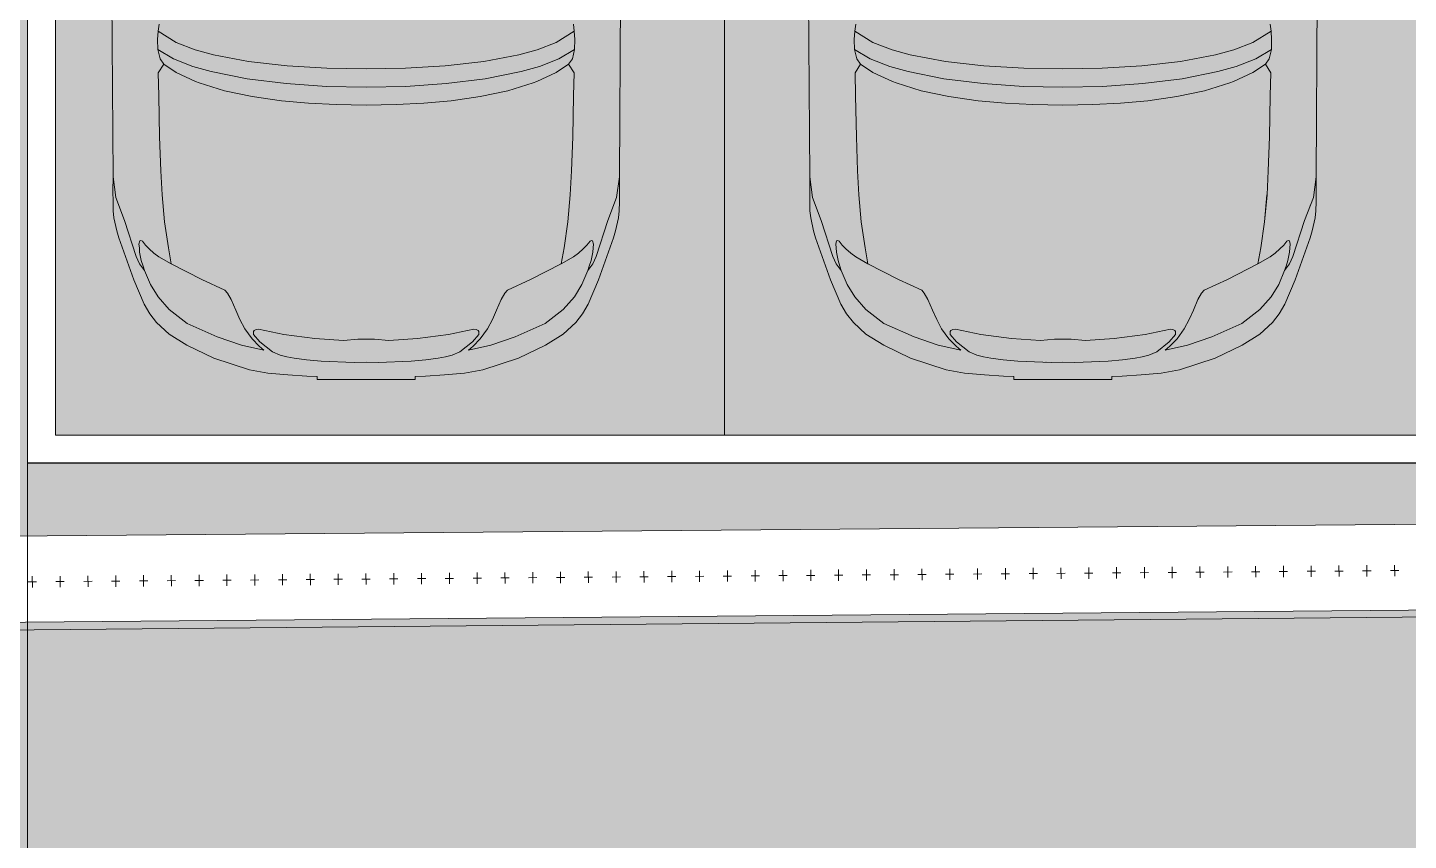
# Model space of a CAD drawing. Header units: millimetres. Extents: x 141848 to 1648660, y -465012 to -151356.
# Drawn here: x 439237 to 444191, y -272141 to -269226 of the extents above; entities that cross this region are included whole.
import ezdxf

# ---------------------------------------------------------------- set-up
doc = ezdxf.new("R2010")
doc.units = ezdxf.units.MM
doc.header["$MEASUREMENT"] = 0
doc.linetypes.add('Wipeout_Contour', pattern=[1000, 0, -1000])
for name, color, linetype in [('Divers - Dessin général', 7, 'Continuous'), ('Extérieur - Environnement', 7, 'Continuous'), ('Sols_ Dalles', 7, 'Continuous'), ('Structure - Murs extérieurs', 7, 'Continuous'), ('TopoAlt', 7, 'Continuous')]:
    doc.layers.add(name, color=color, linetype=linetype)

# ---------------------------------------------------------------- blocks, each defined once
blk = doc.blocks.new('Garde-corps_3_1')
at = {"color": 7, "linetype": 'Continuous', "lineweight": 5}
for p, q in [((439253.9, -271193.4), (439254.2, -271233.4)), ((439353.7, -271192.6), (439354, -271232.6)), ((439453.4, -271191.8), (439453.8, -271231.8)), ((439553.2, -271190.9), (439553.5, -271230.9)), ((439652.9, -271190.1), (439653.3, -271230.1)), ((439752.7, -271189.3), (439753, -271229.3)), ((439852.4, -271188.5), (439852.8, -271228.5)), ((439952.2, -271187.7), (439952.5, -271227.7)), ((440052, -271186.9), (440052.3, -271226.8)), ((440151.7, -271186), (440152, -271226)), ((440251.5, -271185.2), (440251.8, -271225.2)), ((440351.2, -271184.4), (440351.6, -271224.4)), ((440451, -271183.6), (440451.3, -271223.6)), ((440550.7, -271182.8), (440551.1, -271222.8)), ((440665.7, -271201.8), (440635.7, -271202.1)), ((440650.5, -271181.9), (440650.8, -271221.9)), ((440765.4, -271201), (440735.4, -271201.2)), ((440750.3, -271181.1), (440750.6, -271221.1)), ((440865.2, -271200.2), (440835.2, -271200.4)), ((440850, -271180.3), (440850.3, -271220.3)), ((440964.9, -271199.4), (440934.9, -271199.6)), ((440949.8, -271179.5), (440950.1, -271219.5)), ((441064.7, -271198.5), (441034.7, -271198.8)), ((441049.5, -271178.7), (441049.8, -271218.7)), ((441164.4, -271197.7), (441134.4, -271198)), ((441149.3, -271177.8), (441149.6, -271217.8)), ((441264.2, -271196.9), (441234.2, -271197.1)), ((441249, -271177), (441249.4, -271217)), ((441364, -271196.1), (441334, -271196.3)), ((441348.8, -271176.2), (441349.1, -271216.2)), ((441463.7, -271195.3), (441433.7, -271195.5)), ((441448.5, -271175.4), (441448.9, -271215.4)), ((441563.5, -271194.4), (441533.5, -271194.7)), ((441548.3, -271174.6), (441548.6, -271214.6)), ((441663.2, -271193.6), (441633.2, -271193.9)), ((441648.1, -271173.7), (441648.4, -271213.7)), ((441763, -271192.8), (441733, -271193)), ((441747.8, -271172.9), (441748.1, -271212.9)), ((441862.7, -271192), (441832.7, -271192.2)), ((441847.6, -271172.1), (441847.9, -271212.1)), ((441962.5, -271191.2), (441932.5, -271191.4)), ((441947.3, -271171.3), (441947.7, -271211.3)), ((442062.2, -271190.3), (442032.2, -271190.6)), ((442047.1, -271170.5), (442047.4, -271210.5)), ((442162, -271189.5), (442132, -271189.8)), ((442146.8, -271169.6), (442147.2, -271209.6)), ((442261.8, -271188.7), (442231.8, -271188.9)), ((442246.6, -271168.8), (442246.9, -271208.8)), ((442361.5, -271187.9), (442331.5, -271188.1)), ((442346.3, -271168), (442346.7, -271208)), ((442461.3, -271187.1), (442431.3, -271187.3)), ((442446.1, -271167.2), (442446.4, -271207.2)), ((442561, -271186.2), (442531, -271186.5)), ((442545.9, -271166.4), (442546.2, -271206.4)), ((442660.8, -271185.4), (442630.8, -271185.7)), ((442645.6, -271165.5), (442645.9, -271205.5)), ((442760.5, -271184.6), (442730.5, -271184.8)), ((442745.4, -271164.7), (442745.7, -271204.7)), ((442860.3, -271183.8), (442830.3, -271184)), ((442845.1, -271163.9), (442845.5, -271203.9)), ((442960, -271183), (442930, -271183.2)), ((442944.9, -271163.1), (442945.2, -271203.1)), ((443059.8, -271182.1), (443029.8, -271182.4)), ((443044.6, -271162.3), (443045, -271202.3)), ((443159.6, -271181.3), (443129.6, -271181.6)), ((443144.4, -271161.4), (443144.7, -271201.4)), ((443259.3, -271180.5), (443229.3, -271180.7)), ((443244.2, -271160.6), (443244.5, -271200.6)), ((443359.1, -271179.7), (443329.1, -271179.9)), ((443343.9, -271159.8), (443344.2, -271199.8)), ((443458.8, -271178.9), (443428.8, -271179.1)), ((443443.7, -271159), (443444, -271199)), ((443558.6, -271178), (443528.6, -271178.3)), ((443543.4, -271158.2), (443543.7, -271198.2)), ((443658.3, -271177.2), (443628.3, -271177.5)), ((443643.2, -271157.3), (443643.5, -271197.3)), ((443758.1, -271176.4), (443728.1, -271176.7)), ((443742.9, -271156.5), (443743.3, -271196.5)), ((443857.9, -271175.6), (443827.9, -271175.8)), ((443842.7, -271155.7), (443843, -271195.7)), ((443957.6, -271174.8), (443927.6, -271175)), ((443942.4, -271154.9), (443942.8, -271194.9)), ((444057.4, -271173.9), (444027.4, -271174.2)), ((444042.2, -271154.1), (444042.5, -271194.1)), ((444157.1, -271173.1), (444127.1, -271173.4)), ((444142, -271153.3), (444142.3, -271193.2)), ((439269.1, -271213.3), (439239.1, -271213.5)), ((439368.8, -271212.5), (439338.8, -271212.7)), ((439468.6, -271211.6), (439438.6, -271211.9)), ((439568.3, -271210.8), (439538.3, -271211.1)), ((439668.1, -271210), (439638.1, -271210.3)), ((439767.9, -271209.2), (439737.9, -271209.4)), ((439867.6, -271208.4), (439837.6, -271208.6)), ((439967.4, -271207.5), (439937.4, -271207.8)), ((440067.1, -271206.7), (440037.1, -271207)), ((440166.9, -271205.9), (440136.9, -271206.2)), ((440266.6, -271205.1), (440236.6, -271205.3)), ((440366.4, -271204.3), (440336.4, -271204.5)), ((440466.1, -271203.4), (440436.1, -271203.7)), ((440565.9, -271202.6), (440535.9, -271202.9))]:
    blk.add_line(p, q, dxfattribs=at)

msp = doc.modelspace()

# ---------------------------------------------------------------- hatches: boundary and pattern name
at = {"linetype": 'Continuous', "lineweight": 0, "true_color": 0x6f6f6f}
h = msp.add_hatch(color=8, dxfattribs=at)
h.paths.add_polyline_path([(360547.961, -275935.042), (360547.961, -295062.571), (487920.34, -293826.868), (487920.34, -270902.734), (487462.568, -270902.734), (472913.119, -271040.575), (472913.119, -163437.635), (371855.719, -163437.635), (371855.719, -271040.575), (371882.482, -271040.57), (371882.665, -272000.514, -0.40942736), (367883.201, -275935.042)])
h.paths.add_polyline_path([(377135.103, -260639.953), (373845.103, -260639.953), (373845.103, -248364.953), (373845.103, -243089.974), (373845.103, -242189.974), (377135.103, -242189.974)], flags=0)
h.paths.add_polyline_path([(415474.561, -260810.571), (380202.952, -260810.571), (380202.952, -230015.57), (380202.952, -193810.571), (380202.952, -171995.57), (431505.799, -171995.57), (464309.564, -171995.57), (464309.564, -262266.885), (436549.587, -262266.885), (436549.587, -189810.571), (412055.061, -189810.571), (412055.061, -201780.57), (412055.061, -204495.57), (415454.069, -204495.57), (415454.069, -208495.57), (415454.069, -218295.57), (405655.061, -218295.57), (405655.061, -222495.57), (415474.561, -222495.57)], flags=0)
h.paths.add_polyline_path([(381436.562, -269433.913, -0.09031866), (381558.292, -268727.623, -0.20144873), (382612.158, -267592.74, -0.10421145), (383417.525, -267415.055), (384017.498, -267409.371, -0.10404461), (384824.873, -267571.244, -0.23825546), (385983.776, -268953.318, -0.05518862), (386036.355, -269390.334), (386038.45, -269611.438), (386050.565, -270890.267), (385792.102, -271892.761, -0.26794919), (384069.602, -272909.124), (383469.629, -272914.808, -0.19371746), (382078.771, -272370.185, -0.07056876), (381728.183, -271931.262, -0.1316525), (381450.772, -270933.845)], flags=0)
h.paths.add_polyline_path([(392016.505, -273452.052), (392030.007, -267377.824, -0.3805567), (394016.505, -265609.826), (394094.233, -265609.826), (394094.233, -270609.826), (409094.233, -270609.826), (409094.233, -265609.826), (414055.71, -265609.826, -0.41421356), (415555.71, -267109.826), (415555.71, -273660.699, -0.34550161), (413836.804, -275433.432), (394027.271, -275599.002, -0.4157911), (392016.505, -273599.031)], flags=0)
h.paths.add_polyline_path([(424209.612, -271504.083, -0.13447393), (423930.467, -270484.937), (423930.467, -268984.937, -0.41421356), (425930.467, -266984.937), (426530.467, -266984.937, -0.41421356), (428530.467, -268984.937), (428530.467, -270484.937, -0.12882035), (428273.55, -271465.581, -0.27093629), (426530.467, -272484.937), (425930.467, -272484.937, -0.26498)], flags=0)
h.paths.add_polyline_path([(436562.206, -273329.325), (436569.468, -267730.336, -0.09856151), (436800.237, -266943.721), (436817.2, -266951.545, -0.258849), (438654.998, -265605.827), (438652.661, -265587.294), (439337.088, -265587.294), (439337.088, -265687.294), (439337.088, -270687.294), (469237.088, -270687.294), (469237.088, -265687.294), (470907.523, -265687.294), (472885.813, -265687.294), (472885.813, -267687.294), (472885.813, -271062.255, 0.00134576), (472885.842, -271073.021), (472896.728, -273095.233, -0.41421356), (470907.523, -275105.97), (462184.053, -275105.97, -0.00518896), (462130.957, -275116.103), (454147.511, -275196.191), (438770.531, -275253.24, -0.38655333), (436572.608, -273475.385, -0.02518922)], flags=0)
at = {"linetype": 'Continuous', "lineweight": 0, "true_color": 0x90b349}
msp.add_hatch(color=55, dxfattribs=at).paths.add_polyline_path([(469237.088, -270787.354), (439237.088, -270787.354), (439237.088, -273253.269), (469248.134, -273114.341), (469237.248, -271092.129), (469237.183, -271092.129, -0.00134576), (469237.103, -271062.255), (469237.088, -271062.255)])
at = {"layer": 'Sols_ Dalles', "linetype": 'Continuous', "lineweight": 0, "true_color": 0x2e271c}
msp.add_hatch(color=250, dxfattribs=at).paths.add_polyline_path([(436660.829, -273253.269, 0.4157911), (438671.595, -275253.24), (470808.586, -275105.97, 0.41421356), (472797.791, -273095.233), (472786.905, -271073.021, -0.00134576), (472786.876, -271062.255), (472786.876, -267687.294), (472786.876, -265687.294), (469237.088, -265687.294), (469237.088, -270787.292), (469237.248, -271092.129), (469248.134, -273114.341), (439237.088, -273253.269), (439237.088, -270687.294), (439237.088, -265687.294), (438660.829, -265687.294, 0.25884891), (436813.282, -267154.752, 0.09856162), (436660.829, -267920.633)])

# ---------------------------------------------------------------- linework, layer by layer
at = {"color": 9, "linetype": 'Continuous', "lineweight": 5}
msp.add_lwpolyline([(436572.608, -273475.385, 0.38655333), (438770.531, -275253.24), (454147.511, -275196.191), (462130.957, -275116.103, 0.00518896), (462184.053, -275105.97), (470907.523, -275105.97, 0.41421356), (472896.728, -273095.233), (472885.842, -271073.021, -0.00134576), (472885.813, -271062.255), (472885.813, -267687.294), (472885.813, -265687.294), (470907.523, -265687.294), (469237.088, -265687.294), (469237.088, -270687.294), (439337.088, -270687.294), (439337.088, -265687.294), (439337.088, -265587.294), (438652.661, -265587.294), (438654.998, -265605.827, 0.258849), (436817.2, -266951.545), (436800.237, -266943.721, 0.09856151), (436569.468, -267730.336), (436562.206, -273329.325, 0.02518922)], format="xyb", close=True, dxfattribs=at)
at = {"color": 255, "linetype": 'Continuous', "lineweight": 5, "flags": 128}
for points in [[(439237.088, -265687.294), (439237.088, -270687.294)], [(441737.088, -265687.294), (441737.088, -270687.294)]]:
    msp.add_lwpolyline(points, dxfattribs=at)
at = {"color": 7, "linetype": 'Continuous', "lineweight": 5}
msp.add_lwpolyline([(469237.088, -270787.354), (439237.088, -270787.354), (439237.088, -273253.269), (469248.134, -273114.341), (469237.248, -271092.129), (469237.183, -271092.129, -0.00134576), (469237.103, -271062.255), (469237.088, -271062.255)], format="xyb", close=True, dxfattribs=at)
at = {"layer": 'Extérieur - Environnement', "color": 7, "linetype": 'Continuous', "lineweight": 13}
for p, q in [((439539.312, -269106.124), (439543.463, -269761.281)), ((439539.312, -269106.124), (439543.463, -269761.281)), ((441360.353, -269761.281), (441364.504, -269106.124)), ((441364.504, -269106.124), (441360.353, -269761.281)), ((442039.312, -269106.124), (442043.463, -269761.281)), ((442039.312, -269106.124), (442043.463, -269761.281)), ((443860.353, -269761.281), (443864.504, -269106.124)), ((443864.504, -269106.124), (443860.353, -269761.281)), ((439708.521, -269213.352), (439705.231, -269238.276)), ((441195.295, -269213.352), (441198.585, -269238.276)), ((442208.521, -269213.352), (442205.231, -269238.276)), ((443695.295, -269213.352), (443698.585, -269238.276)), ((439705.231, -269238.276), (439703.088, -269268.704)), ((439703.088, -269268.704), (439703.868, -269304.066)), ((439770.045, -269278.711), (439705.231, -269238.276)), ((441133.771, -269278.711), (441198.585, -269238.276)), ((441198.585, -269238.276), (441200.728, -269268.704)), ((441200.728, -269268.704), (441199.948, -269304.066)), ((442205.231, -269238.276), (442203.088, -269268.704)), ((442203.088, -269268.704), (442203.868, -269304.066)), ((442270.045, -269278.711), (442205.231, -269238.276)), ((443633.771, -269278.711), (443698.585, -269238.276)), ((443698.585, -269238.276), (443700.728, -269268.704)), ((443700.728, -269268.704), (443699.948, -269304.066)), ((439760.246, -269337.286), (439703.868, -269304.066)), ((439703.868, -269304.066), (439712.196, -269337.784)), ((439838.801, -269304.966), (439770.041, -269278.71)), ((439903.937, -269323.678), (439838.794, -269304.965)), ((440999.88, -269323.678), (441065.022, -269304.965)), ((441065.016, -269304.966), (441133.775, -269278.71)), ((441143.57, -269337.286), (441199.948, -269304.066)), ((441199.948, -269304.066), (441191.62, -269337.784)), ((442260.246, -269337.286), (442203.868, -269304.066)), ((442203.868, -269304.066), (442212.196, -269337.784)), ((442338.801, -269304.966), (442270.041, -269278.71)), ((442403.937, -269323.678), (442338.794, -269304.965)), ((443499.88, -269323.678), (443565.022, -269304.965)), ((443565.016, -269304.966), (443633.775, -269278.71)), ((443643.57, -269337.286), (443699.948, -269304.066)), ((443699.948, -269304.066), (443691.62, -269337.784)), ((439725.512, -269357.141), (439705.981, -269387.53)), ((439712.196, -269337.784), (439712.222, -269337.799)), ((439725.512, -269357.141), (439712.196, -269337.784)), ((439725.517, -269357.181), (439725.512, -269357.141)), ((439725.517, -269357.181), (439770.12, -269386.898)), ((439830.449, -269364.909), (439760.246, -269337.286)), ((439896.096, -269383.674), (439830.449, -269364.909)), ((440030.229, -269347.1), (439903.931, -269323.677)), ((440168.372, -269362.462), (440030.229, -269347.1)), ((440311.302, -269370.864), (440168.37, -269362.461)), ((440592.514, -269370.864), (440735.446, -269362.461)), ((440735.444, -269362.462), (440873.587, -269347.1)), ((440873.587, -269347.1), (440999.885, -269323.677)), ((441007.72, -269383.674), (441073.367, -269364.909)), ((441073.367, -269364.909), (441143.57, -269337.286)), ((441178.299, -269357.181), (441133.696, -269386.898)), ((441178.299, -269357.181), (441178.305, -269357.141)), ((441178.305, -269357.141), (441191.62, -269337.784)), ((441178.305, -269357.141), (441197.835, -269387.53)), ((441191.62, -269337.784), (441191.594, -269337.799)), ((442225.512, -269357.141), (442205.981, -269387.53)), ((442212.196, -269337.784), (442212.222, -269337.799)), ((442225.512, -269357.141), (442212.196, -269337.784)), ((442225.517, -269357.181), (442225.512, -269357.141)), ((442225.517, -269357.181), (442270.12, -269386.898)), ((442330.449, -269364.909), (442260.246, -269337.286)), ((442396.096, -269383.674), (442330.449, -269364.909)), ((442530.229, -269347.1), (442403.931, -269323.677)), ((442668.372, -269362.462), (442530.229, -269347.1)), ((442811.302, -269370.864), (442668.37, -269362.461)), ((443092.514, -269370.864), (443235.446, -269362.461)), ((443235.444, -269362.462), (443373.587, -269347.1)), ((443373.587, -269347.1), (443499.885, -269323.677)), ((443507.72, -269383.674), (443573.367, -269364.909)), ((443573.367, -269364.909), (443643.57, -269337.286)), ((443678.299, -269357.181), (443633.696, -269386.898)), ((443678.299, -269357.181), (443678.305, -269357.141)), ((443678.305, -269357.141), (443691.62, -269337.784)), ((443678.305, -269357.141), (443697.835, -269387.53)), ((443691.62, -269337.784), (443691.594, -269337.799)), ((439705.981, -269387.53), (439708.16, -269470.882)), ((439770.12, -269386.898), (439839.999, -269419.474)), ((440024.538, -269409.223), (439896.096, -269383.674)), ((440165.22, -269426.562), (440024.538, -269409.223)), ((440451.937, -269373.424), (440311.3, -269370.863)), ((440451.879, -269373.424), (440592.516, -269370.863)), ((440738.596, -269426.562), (440879.278, -269409.223)), ((440879.278, -269409.223), (441007.72, -269383.674)), ((441133.696, -269386.898), (441063.817, -269419.474)), ((441197.835, -269387.53), (441195.656, -269470.882)), ((442205.981, -269387.53), (442208.16, -269470.882)), ((442270.12, -269386.898), (442339.999, -269419.474)), ((442524.538, -269409.223), (442396.096, -269383.674)), ((442665.22, -269426.562), (442524.538, -269409.223)), ((442951.937, -269373.424), (442811.3, -269370.863)), ((442951.879, -269373.424), (443092.516, -269370.863)), ((443238.596, -269426.562), (443379.278, -269409.223)), ((443379.278, -269409.223), (443507.72, -269383.674)), ((443633.696, -269386.898), (443563.817, -269419.474)), ((443697.835, -269387.53), (443695.656, -269470.882)), ((439839.999, -269419.474), (439853.06, -269424.336)), ((439853.06, -269424.336), (439943.601, -269452.15)), ((439943.601, -269452.15), (440042.648, -269473.079)), ((440310.004, -269436.38), (440165.22, -269426.562)), ((440451.908, -269439.488), (440310.004, -269436.38)), ((440451.908, -269439.488), (440593.812, -269436.38)), ((440593.812, -269436.38), (440738.596, -269426.562)), ((440960.216, -269452.15), (440861.168, -269473.079)), ((441050.756, -269424.336), (440960.216, -269452.15)), ((441063.817, -269419.474), (441050.756, -269424.336)), ((442339.999, -269419.474), (442353.06, -269424.336)), ((442353.06, -269424.336), (442443.601, -269452.15)), ((442443.601, -269452.15), (442542.648, -269473.079)), ((442810.004, -269436.38), (442665.22, -269426.562)), ((442951.908, -269439.488), (442810.004, -269436.38)), ((442951.908, -269439.488), (443093.812, -269436.38)), ((443093.812, -269436.38), (443238.596, -269426.562)), ((443460.216, -269452.15), (443361.168, -269473.079)), ((443550.756, -269424.336), (443460.216, -269452.15)), ((443563.817, -269419.474), (443550.756, -269424.336)), ((439708.158, -269470.819), (439710.804, -269617.644)), ((439708.161, -269470.865), (439708.161, -269470.882)), ((440042.648, -269473.079), (440147.555, -269487.903)), ((440147.555, -269487.903), (440245.517, -269496.699)), ((440245.517, -269496.699), (440344.089, -269501.675)), ((440344.089, -269501.675), (440451.915, -269503.419)), ((440559.727, -269501.675), (440451.902, -269503.419)), ((440658.299, -269496.699), (440559.727, -269501.675)), ((440756.261, -269487.903), (440658.299, -269496.699)), ((440861.168, -269473.079), (440756.261, -269487.903)), ((441195.658, -269470.819), (441193.012, -269617.644)), ((441195.655, -269470.865), (441195.655, -269470.882)), ((442208.158, -269470.819), (442210.804, -269617.644)), ((442208.161, -269470.865), (442208.161, -269470.882)), ((442542.648, -269473.079), (442647.555, -269487.903)), ((442647.555, -269487.903), (442745.517, -269496.699)), ((442745.517, -269496.699), (442844.089, -269501.675)), ((442844.089, -269501.675), (442951.915, -269503.419)), ((443059.727, -269501.675), (442951.902, -269503.419)), ((443158.299, -269496.699), (443059.727, -269501.675)), ((443256.261, -269487.903), (443158.299, -269496.699)), ((443361.168, -269473.079), (443256.261, -269487.903)), ((443695.658, -269470.819), (443693.012, -269617.644)), ((443695.655, -269470.865), (443695.655, -269470.882)), ((439710.804, -269617.644), (439715.096, -269739.103)), ((441193.012, -269617.644), (441188.72, -269739.103)), ((442210.804, -269617.644), (442215.096, -269739.103)), ((443693.012, -269617.644), (443688.72, -269739.103)), ((439543.463, -269761.281), (439543.38, -269812.104)), ((439543.463, -269761.281), (439543.38, -269812.104)), ((439543.463, -269761.281), (439553.306, -269834.646)), ((439715.096, -269739.103), (439719.633, -269825.642)), ((441188.72, -269739.103), (441184.183, -269825.642)), ((441360.353, -269761.281), (441350.51, -269834.646)), ((441360.436, -269812.104), (441360.353, -269761.281)), ((441360.353, -269761.281), (441360.436, -269812.104)), ((442043.463, -269761.281), (442043.38, -269812.104)), ((442043.463, -269761.281), (442043.38, -269812.104)), ((442043.463, -269761.281), (442053.306, -269834.646)), ((442215.096, -269739.103), (442219.633, -269825.642)), ((443688.72, -269739.103), (443684.183, -269825.642)), ((443860.353, -269761.281), (443850.51, -269834.646)), ((443860.436, -269812.104), (443860.353, -269761.281)), ((443860.353, -269761.281), (443860.436, -269812.104)), ((439543.38, -269812.104), (439543.49, -269850.175)), ((439543.38, -269812.104), (439543.49, -269850.175)), ((441360.326, -269850.175), (441360.436, -269812.104)), ((441360.436, -269812.104), (441360.326, -269850.175)), ((442043.38, -269812.104), (442043.49, -269850.175)), ((442043.38, -269812.104), (442043.49, -269850.175)), ((443860.326, -269850.175), (443860.436, -269812.104)), ((443860.436, -269812.104), (443860.326, -269850.175)), ((439543.49, -269850.175), (439544.017, -269883.286)), ((439543.49, -269850.175), (439544.017, -269883.286)), ((439553.306, -269834.646), (439584.831, -269917.011)), ((439564.421, -269863.685), (439564.472, -269864.697)), ((439719.631, -269825.621), (439728.412, -269922.935)), ((439728.412, -269922.935), (439719.661, -269825.642)), ((441184.185, -269825.621), (441175.404, -269922.935)), ((441175.404, -269922.935), (441184.155, -269825.642)), ((441350.51, -269834.646), (441318.985, -269917.011)), ((441339.396, -269863.685), (441339.344, -269864.697)), ((441359.799, -269883.286), (441360.326, -269850.175)), ((441360.326, -269850.175), (441359.799, -269883.286)), ((442043.49, -269850.175), (442044.017, -269883.286)), ((442043.49, -269850.175), (442044.017, -269883.286)), ((442053.306, -269834.646), (442084.831, -269917.011)), ((442064.421, -269863.685), (442064.472, -269864.697)), ((442219.631, -269825.621), (442228.412, -269922.935)), ((442228.412, -269922.935), (442219.661, -269825.642)), ((443684.185, -269825.621), (443675.404, -269922.935)), ((443675.404, -269922.935), (443684.155, -269825.642)), ((443850.51, -269834.646), (443818.985, -269917.011)), ((443839.396, -269863.685), (443839.344, -269864.697)), ((443859.799, -269883.286), (443860.326, -269850.175)), ((443860.326, -269850.175), (443859.799, -269883.286)), ((439544.017, -269883.286), (439546.818, -269907.43)), ((439544.017, -269883.286), (439546.818, -269907.43)), ((439546.818, -269907.43), (439557.215, -269954.786)), ((439557.215, -269954.786), (439546.818, -269907.43)), ((441346.601, -269954.786), (441356.998, -269907.43)), ((441346.601, -269954.786), (441356.998, -269907.43)), ((441356.998, -269907.43), (441359.799, -269883.286)), ((441359.799, -269883.286), (441356.998, -269907.43)), ((442044.017, -269883.286), (442046.818, -269907.43)), ((442044.017, -269883.286), (442046.818, -269907.43)), ((442046.818, -269907.43), (442057.215, -269954.786)), ((442057.215, -269954.786), (442046.818, -269907.43)), ((443846.601, -269954.786), (443856.998, -269907.43)), ((443846.601, -269954.786), (443856.998, -269907.43)), ((443856.998, -269907.43), (443859.799, -269883.286)), ((443859.799, -269883.286), (443856.998, -269907.43)), ((439557.215, -269954.786), (439564.23, -269980.291)), ((439564.23, -269980.291), (439557.215, -269954.786)), ((439584.831, -269917.011), (439626.432, -270046.609)), ((439728.412, -269922.935), (439742.034, -270016.18)), ((441175.404, -269922.935), (441161.782, -270016.18)), ((441318.985, -269917.011), (441277.384, -270046.609)), ((441339.586, -269980.291), (441346.601, -269954.786)), ((441339.586, -269980.291), (441346.601, -269954.786)), ((442057.215, -269954.786), (442064.23, -269980.291)), ((442064.23, -269980.291), (442057.215, -269954.786)), ((442084.831, -269917.011), (442126.432, -270046.609)), ((442228.412, -269922.935), (442242.034, -270016.18)), ((443675.404, -269922.935), (443661.782, -270016.18)), ((443818.985, -269917.011), (443777.384, -270046.609)), ((443839.586, -269980.291), (443846.601, -269954.786)), ((443839.586, -269980.291), (443846.601, -269954.786)), ((439564.23, -269980.291), (439618.048, -270130.226)), ((439618.048, -270130.226), (439564.23, -269980.291)), ((439639.437, -269991.066), (439636.704, -270002.769)), ((439636.704, -270002.769), (439638.017, -270015.863)), ((439643.89, -269989.8), (439639.437, -269991.066)), ((439648.778, -269991.957), (439643.89, -269989.8)), ((439659.717, -270006.248), (439648.778, -269991.957)), ((439673.339, -270019.786), (439659.717, -270006.248)), ((441230.477, -270019.786), (441244.099, -270006.248)), ((441244.099, -270006.248), (441255.038, -269991.957)), ((441255.038, -269991.957), (441259.926, -269989.8)), ((441259.926, -269989.8), (441264.379, -269991.066)), ((441264.379, -269991.066), (441267.112, -270002.769)), ((441267.112, -270002.769), (441265.799, -270015.863)), ((441285.768, -270130.226), (441339.586, -269980.291)), ((441285.768, -270130.226), (441339.586, -269980.291)), ((442064.23, -269980.291), (442118.048, -270130.226)), ((442118.048, -270130.226), (442064.23, -269980.291)), ((442139.437, -269991.066), (442136.704, -270002.769)), ((442136.704, -270002.769), (442138.017, -270015.863)), ((442143.89, -269989.8), (442139.437, -269991.066)), ((442148.778, -269991.957), (442143.89, -269989.8)), ((442159.717, -270006.248), (442148.778, -269991.957)), ((442173.339, -270019.786), (442159.717, -270006.248)), ((443730.477, -270019.786), (443744.099, -270006.248)), ((443744.099, -270006.248), (443755.038, -269991.957)), ((443755.038, -269991.957), (443759.926, -269989.8)), ((443759.926, -269989.8), (443764.379, -269991.066)), ((443764.379, -269991.066), (443767.112, -270002.769)), ((443767.112, -270002.769), (443765.799, -270015.863)), ((443785.768, -270130.226), (443839.586, -269980.291)), ((443785.768, -270130.226), (443839.586, -269980.291)), ((439638.769, -270072.924), (439626.432, -270046.609)), ((439638.017, -270015.863), (439638.964, -270030.793)), ((439638.964, -270030.793), (439644.87, -270061.6)), ((439644.87, -270061.6), (439651.216, -270081.4)), ((439690.413, -270034.588), (439673.339, -270019.786)), ((439708.354, -270047.873), (439690.413, -270034.588)), ((439752.31, -270072.418), (439708.354, -270047.873)), ((439742.03, -270016.157), (439752.31, -270072.418)), ((441161.786, -270016.157), (441151.506, -270072.418)), ((441151.506, -270072.418), (441195.462, -270047.873)), ((441195.462, -270047.873), (441213.404, -270034.588)), ((441213.404, -270034.588), (441230.477, -270019.786)), ((441258.946, -270061.6), (441252.6, -270081.4)), ((441264.852, -270030.793), (441258.946, -270061.6)), ((441265.799, -270015.863), (441264.852, -270030.793)), ((441265.047, -270072.924), (441277.384, -270046.609)), ((442138.769, -270072.924), (442126.432, -270046.609)), ((442138.017, -270015.863), (442138.964, -270030.793)), ((442138.964, -270030.793), (442144.87, -270061.6)), ((442144.87, -270061.6), (442151.216, -270081.4)), ((442190.413, -270034.588), (442173.339, -270019.786)), ((442208.354, -270047.873), (442190.413, -270034.588)), ((442252.31, -270072.418), (442208.354, -270047.873)), ((442242.03, -270016.157), (442252.31, -270072.418)), ((443661.786, -270016.157), (443651.506, -270072.418)), ((443651.506, -270072.418), (443695.462, -270047.873)), ((443695.462, -270047.873), (443713.404, -270034.588)), ((443713.404, -270034.588), (443730.477, -270019.786)), ((443758.946, -270061.6), (443752.6, -270081.4)), ((443764.852, -270030.793), (443758.946, -270061.6)), ((443765.799, -270015.863), (443764.852, -270030.793)), ((443765.047, -270072.924), (443777.384, -270046.609)), ((439649.212, -270087.473), (439638.769, -270072.924)), ((439656.538, -270096.772), (439649.212, -270087.473)), ((439651.216, -270081.4), (439656.538, -270096.772)), ((439677.722, -270147.072), (439656.538, -270096.772)), ((439861.725, -270128.798), (439752.31, -270072.418)), ((441042.091, -270128.798), (441151.506, -270072.418)), ((441226.094, -270147.072), (441247.278, -270096.772)), ((441252.6, -270081.4), (441247.278, -270096.772)), ((441247.278, -270096.772), (441254.604, -270087.473)), ((441254.604, -270087.473), (441265.047, -270072.924)), ((442149.212, -270087.473), (442138.769, -270072.924)), ((442156.538, -270096.772), (442149.212, -270087.473)), ((442151.216, -270081.4), (442156.538, -270096.772)), ((442177.722, -270147.072), (442156.538, -270096.772)), ((442361.725, -270128.798), (442252.31, -270072.418)), ((443542.091, -270128.798), (443651.506, -270072.418)), ((443726.094, -270147.072), (443747.278, -270096.772)), ((443752.6, -270081.4), (443747.278, -270096.772)), ((443747.278, -270096.772), (443754.604, -270087.473)), ((443754.604, -270087.473), (443765.047, -270072.924)), ((439618.048, -270130.226), (439655.287, -270217.2)), ((439655.287, -270217.2), (439618.048, -270130.226)), ((439704.937, -270191.422), (439677.722, -270147.072)), ((439945.162, -270167.904), (439861.725, -270128.798)), ((440958.655, -270167.904), (441042.091, -270128.798)), ((441198.879, -270191.422), (441226.094, -270147.072)), ((441248.529, -270217.2), (441285.768, -270130.226)), ((441248.529, -270217.2), (441285.768, -270130.226)), ((442118.048, -270130.226), (442155.287, -270217.2)), ((442155.287, -270217.2), (442118.048, -270130.226)), ((442204.937, -270191.422), (442177.722, -270147.072)), ((442445.162, -270167.904), (442361.725, -270128.798)), ((443458.655, -270167.904), (443542.091, -270128.798)), ((443698.879, -270191.422), (443726.094, -270147.072)), ((443748.529, -270217.2), (443785.768, -270130.226)), ((443748.529, -270217.2), (443785.768, -270130.226)), ((439745.255, -270236.78), (439704.937, -270191.422)), ((439954.551, -270178.323), (439945.162, -270167.904)), ((439967.731, -270201.019), (439954.551, -270178.323)), ((439983.871, -270238.748), (439967.718, -270200.996)), ((440919.945, -270238.748), (440936.098, -270200.996)), ((440936.085, -270201.019), (440949.266, -270178.323)), ((440949.266, -270178.323), (440958.655, -270167.904)), ((441158.561, -270236.78), (441198.879, -270191.422)), ((442245.255, -270236.78), (442204.937, -270191.422)), ((442454.551, -270178.323), (442445.162, -270167.904)), ((442467.731, -270201.019), (442454.551, -270178.323)), ((442483.871, -270238.748), (442467.718, -270200.996)), ((443419.945, -270238.748), (443436.098, -270200.996)), ((443436.085, -270201.019), (443449.266, -270178.323)), ((443449.266, -270178.323), (443458.655, -270167.904)), ((443658.561, -270236.78), (443698.879, -270191.422)), ((439655.287, -270217.2), (439675.832, -270252.572)), ((439655.287, -270217.2), (439675.832, -270252.572)), ((439675.832, -270252.572), (439700.01, -270283.992)), ((439675.832, -270252.572), (439700.01, -270283.992)), ((439809.581, -270287.509), (439745.255, -270236.78)), ((439998.939, -270273.148), (439983.871, -270238.748)), ((440904.877, -270273.148), (440919.945, -270238.748)), ((441094.235, -270287.509), (441158.561, -270236.78)), ((441203.806, -270283.992), (441227.984, -270252.572)), ((441227.984, -270252.572), (441203.806, -270283.992)), ((441227.984, -270252.572), (441248.529, -270217.2)), ((441248.529, -270217.2), (441227.984, -270252.572)), ((442155.287, -270217.2), (442175.832, -270252.572)), ((442155.287, -270217.2), (442175.832, -270252.572)), ((442175.832, -270252.572), (442200.01, -270283.992)), ((442175.832, -270252.572), (442200.01, -270283.992)), ((442309.581, -270287.509), (442245.255, -270236.78)), ((442498.939, -270273.148), (442483.871, -270238.748)), ((443404.877, -270273.148), (443419.945, -270238.748)), ((443594.235, -270287.509), (443658.561, -270236.78)), ((443703.806, -270283.992), (443727.984, -270252.572)), ((443727.984, -270252.572), (443703.806, -270283.992)), ((443727.984, -270252.572), (443748.529, -270217.2)), ((443748.529, -270217.2), (443727.984, -270252.572)), ((439700.01, -270283.992), (439745.038, -270325.3)), ((439700.01, -270283.992), (439745.038, -270325.3)), ((439809.581, -270287.509), (439917.615, -270334.551)), ((440016.721, -270306.15), (439998.939, -270273.148)), ((440042.467, -270342.487), (440016.721, -270306.15)), ((440049.876, -270311.79), (440057.122, -270308.145)), ((440057.122, -270308.145), (440066.035, -270307.893)), ((440066.035, -270307.893), (440156.902, -270326.346)), ((440837.781, -270307.893), (440746.914, -270326.346)), ((440846.694, -270308.145), (440837.781, -270307.893)), ((440853.94, -270311.79), (440846.694, -270308.145)), ((440861.35, -270342.487), (440887.095, -270306.15)), ((440887.095, -270306.15), (440904.877, -270273.148)), ((441094.235, -270287.509), (440986.201, -270334.551)), ((441158.778, -270325.3), (441203.806, -270283.992)), ((441203.806, -270283.992), (441158.778, -270325.3)), ((442200.01, -270283.992), (442245.038, -270325.3)), ((442200.01, -270283.992), (442245.038, -270325.3)), ((442309.581, -270287.509), (442417.615, -270334.551)), ((442516.721, -270306.15), (442498.939, -270273.148)), ((442542.467, -270342.487), (442516.721, -270306.15)), ((442549.876, -270311.79), (442557.122, -270308.145)), ((442557.122, -270308.145), (442566.035, -270307.893)), ((442566.035, -270307.893), (442656.902, -270326.346)), ((443337.781, -270307.893), (443246.914, -270326.346)), ((443346.694, -270308.145), (443337.781, -270307.893)), ((443353.94, -270311.79), (443346.694, -270308.145)), ((443361.35, -270342.487), (443387.095, -270306.15)), ((443387.095, -270306.15), (443404.877, -270273.148)), ((443594.235, -270287.509), (443486.201, -270334.551)), ((443658.778, -270325.3), (443703.806, -270283.992)), ((443703.806, -270283.992), (443658.778, -270325.3)), ((439745.038, -270325.3), (439808.755, -270364.897)), ((439745.038, -270325.3), (439808.755, -270364.897)), ((439917.615, -270334.551), (440004.846, -270364.687)), ((440068.336, -270367.761), (440042.467, -270342.487)), ((440047.432, -270315.683), (440049.876, -270311.79)), ((440047.58, -270326.509), (440047.432, -270315.683)), ((440070.639, -270353.332), (440047.58, -270326.509)), ((440115.4, -270388.521), (440070.639, -270353.332)), ((440156.902, -270326.346), (440267.927, -270340.803)), ((440267.927, -270340.803), (440371.064, -270347.688)), ((440422.186, -270343.014), (440371.064, -270347.688)), ((440422.186, -270343.014), (440452.723, -270343.014)), ((440481.63, -270343.014), (440451.093, -270343.014)), ((440481.63, -270343.014), (440532.752, -270347.688)), ((440635.889, -270340.803), (440532.752, -270347.688)), ((440746.914, -270326.346), (440635.889, -270340.803)), ((440788.416, -270388.521), (440833.177, -270353.332)), ((440833.177, -270353.332), (440856.236, -270326.509)), ((440835.48, -270367.761), (440861.35, -270342.487)), ((440856.384, -270315.683), (440853.94, -270311.79)), ((440856.236, -270326.509), (440856.384, -270315.683)), ((440986.201, -270334.551), (440898.97, -270364.687)), ((441095.061, -270364.897), (441158.778, -270325.3)), ((441158.778, -270325.3), (441095.061, -270364.897)), ((442245.038, -270325.3), (442308.755, -270364.897)), ((442245.038, -270325.3), (442308.755, -270364.897)), ((442417.615, -270334.551), (442504.846, -270364.687)), ((442568.336, -270367.761), (442542.467, -270342.487)), ((442547.432, -270315.683), (442549.876, -270311.79)), ((442547.58, -270326.509), (442547.432, -270315.683)), ((442570.639, -270353.332), (442547.58, -270326.509)), ((442615.4, -270388.521), (442570.639, -270353.332)), ((442656.902, -270326.346), (442767.927, -270340.803)), ((442767.927, -270340.803), (442871.064, -270347.688)), ((442922.186, -270343.014), (442871.064, -270347.688)), ((442922.186, -270343.014), (442952.723, -270343.014)), ((442981.63, -270343.014), (442951.093, -270343.014)), ((442981.63, -270343.014), (443032.752, -270347.688)), ((443135.889, -270340.803), (443032.752, -270347.688)), ((443246.914, -270326.346), (443135.889, -270340.803)), ((443288.416, -270388.521), (443333.177, -270353.332)), ((443333.177, -270353.332), (443356.236, -270326.509)), ((443335.48, -270367.761), (443361.35, -270342.487)), ((443356.384, -270315.683), (443353.94, -270311.79)), ((443356.236, -270326.509), (443356.384, -270315.683)), ((443486.201, -270334.551), (443398.97, -270364.687)), ((443595.061, -270364.897), (443658.778, -270325.3)), ((443658.778, -270325.3), (443595.061, -270364.897)), ((439808.755, -270364.897), (439905.55, -270411.682)), ((439808.755, -270364.897), (439905.55, -270411.682)), ((440085.093, -270382.581), (440004.846, -270364.687)), ((440085.093, -270382.581), (440068.336, -270367.761)), ((440143.559, -270400.674), (440115.4, -270388.521)), ((440143.559, -270400.674), (440167.127, -270406.754)), ((440167.123, -270406.753), (440193.12, -270411.739)), ((440736.693, -270406.753), (440710.696, -270411.739)), ((440760.257, -270400.674), (440736.689, -270406.754)), ((440760.257, -270400.674), (440788.416, -270388.521)), ((440818.723, -270382.581), (440898.97, -270364.687)), ((440818.723, -270382.581), (440835.48, -270367.761)), ((440998.266, -270411.682), (441095.061, -270364.897)), ((441095.061, -270364.897), (440998.266, -270411.682)), ((442308.755, -270364.897), (442405.55, -270411.682)), ((442308.755, -270364.897), (442405.55, -270411.682)), ((442585.093, -270382.581), (442504.846, -270364.687)), ((442585.093, -270382.581), (442568.336, -270367.761)), ((442643.559, -270400.674), (442615.4, -270388.521)), ((442643.559, -270400.674), (442667.127, -270406.754)), ((442667.123, -270406.753), (442693.12, -270411.739)), ((443236.693, -270406.753), (443210.696, -270411.739)), ((443260.257, -270400.674), (443236.689, -270406.754)), ((443260.257, -270400.674), (443288.416, -270388.521)), ((443318.723, -270382.581), (443398.97, -270364.687)), ((443318.723, -270382.581), (443335.48, -270367.761)), ((443498.266, -270411.682), (443595.061, -270364.897)), ((443595.061, -270364.897), (443498.266, -270411.682)), ((439905.55, -270411.682), (440033.039, -270453.32)), ((440033.039, -270453.32), (439905.55, -270411.682)), ((440033.039, -270453.32), (440099.279, -270464.898)), ((440099.279, -270464.898), (440033.039, -270453.32)), ((440193.108, -270411.737), (440238.025, -270417.696)), ((440238.025, -270417.696), (440289.918, -270421.621)), ((440409.307, -270426.56), (440289.918, -270421.621)), ((440390.774, -270425.927), (440391.415, -270425.927)), ((440451.92, -270426.22), (440409.307, -270426.56)), ((440451.896, -270426.22), (440494.509, -270426.56)), ((440494.509, -270426.56), (440613.898, -270421.621)), ((440513.042, -270425.927), (440512.401, -270425.927)), ((440665.791, -270417.696), (440613.898, -270421.621)), ((440710.708, -270411.737), (440665.791, -270417.696)), ((440804.537, -270464.898), (440870.777, -270453.32)), ((440804.537, -270464.898), (440870.777, -270453.32)), ((440870.777, -270453.32), (440998.266, -270411.682)), ((440870.777, -270453.32), (440998.266, -270411.682)), ((442405.55, -270411.682), (442533.039, -270453.32)), ((442533.039, -270453.32), (442405.55, -270411.682)), ((442533.039, -270453.32), (442599.279, -270464.898)), ((442599.279, -270464.898), (442533.039, -270453.32)), ((442693.108, -270411.737), (442738.025, -270417.696)), ((442738.025, -270417.696), (442789.918, -270421.621)), ((442909.307, -270426.56), (442789.918, -270421.621)), ((442890.774, -270425.927), (442891.415, -270425.927)), ((442951.92, -270426.22), (442909.307, -270426.56)), ((442951.896, -270426.22), (442994.509, -270426.56)), ((442994.509, -270426.56), (443113.898, -270421.621)), ((443013.042, -270425.927), (443012.401, -270425.927)), ((443165.791, -270417.696), (443113.898, -270421.621)), ((443210.708, -270411.737), (443165.791, -270417.696)), ((443304.537, -270464.898), (443370.777, -270453.32)), ((443304.537, -270464.898), (443370.777, -270453.32)), ((443370.777, -270453.32), (443498.266, -270411.682)), ((443370.777, -270453.32), (443498.266, -270411.682)), ((440099.279, -270464.898), (440170.898, -270471.45)), ((440170.898, -270471.45), (440099.279, -270464.898)), ((440170.898, -270471.45), (440238.885, -270475.543)), ((440238.885, -270475.543), (440170.898, -270471.45)), ((440238.885, -270475.543), (440276.146, -270476.634)), ((440276.146, -270476.634), (440238.885, -270475.543)), ((440276.146, -270476.634), (440276.146, -270487.463)), ((440276.146, -270487.463), (440276.146, -270476.634)), ((440276.146, -270487.463), (440627.67, -270487.463)), ((440276.146, -270487.463), (440451.908, -270487.463)), ((440627.67, -270487.463), (440451.908, -270487.463)), ((440627.67, -270476.634), (440664.931, -270475.543)), ((440627.67, -270476.634), (440664.931, -270475.543)), ((440627.67, -270487.463), (440627.67, -270476.634)), ((440627.67, -270487.463), (440627.67, -270476.634)), ((440664.931, -270475.543), (440732.918, -270471.45)), ((440664.931, -270475.543), (440732.918, -270471.45)), ((440732.918, -270471.45), (440804.537, -270464.898)), ((440732.918, -270471.45), (440804.537, -270464.898)), ((442599.279, -270464.898), (442670.898, -270471.45)), ((442670.898, -270471.45), (442599.279, -270464.898)), ((442670.898, -270471.45), (442738.885, -270475.543)), ((442738.885, -270475.543), (442670.898, -270471.45)), ((442738.885, -270475.543), (442776.146, -270476.634)), ((442776.146, -270476.634), (442738.885, -270475.543)), ((442776.146, -270476.634), (442776.146, -270487.463)), ((442776.146, -270487.463), (442776.146, -270476.634)), ((442776.146, -270487.463), (443127.67, -270487.463)), ((442776.146, -270487.463), (442951.908, -270487.463)), ((443127.67, -270487.463), (442951.908, -270487.463)), ((443127.67, -270476.634), (443164.931, -270475.543)), ((443127.67, -270476.634), (443164.931, -270475.543)), ((443127.67, -270487.463), (443127.67, -270476.634)), ((443127.67, -270487.463), (443127.67, -270476.634)), ((443164.931, -270475.543), (443232.918, -270471.45)), ((443164.931, -270475.543), (443232.918, -270471.45)), ((443232.918, -270471.45), (443304.537, -270464.898)), ((443232.918, -270471.45), (443304.537, -270464.898))]:
    msp.add_line(p, q, dxfattribs=at)
at = {"layer": 'Sols_ Dalles', "color": 7, "linetype": 'Continuous', "lineweight": 5, "flags": 128}
msp.add_lwpolyline([(436660.829, -273253.269, 0.4157911), (438671.595, -275253.24), (470808.586, -275105.97, 0.41421356), (472797.791, -273095.233), (472786.905, -271073.021, -0.00134576), (472786.876, -271062.255), (472786.876, -267687.294), (472786.876, -265687.294), (469237.088, -265687.294), (469237.088, -270787.292), (469237.248, -271092.129), (469248.134, -273114.341), (439237.088, -273253.269), (439237.088, -270687.294), (439237.088, -265687.294), (438660.829, -265687.294, 0.25884891), (436813.282, -267154.752, 0.09856162), (436660.829, -267920.633)], format="xyb", close=True, dxfattribs=at)
at = {"layer": 'Sols_ Dalles', "color": 250, "linetype": 'Continuous', "lineweight": 5, "true_color": 0x1f1f1f}
msp.add_lwpolyline([(436660.829, -273253.269, 0.4157911), (438671.595, -275253.24), (470808.586, -275105.97, 0.41421356), (472797.791, -273095.233), (472786.905, -271073.021, -0.00134576), (472786.876, -271062.255), (472786.876, -267687.294), (472786.876, -265687.294), (469237.088, -265687.294), (469237.088, -270787.292), (469237.248, -271092.129), (469248.134, -273114.341), (439237.088, -273253.269), (439237.088, -270687.294), (439237.088, -265687.294), (438660.829, -265687.294, 0.25884891), (436813.282, -267154.752, 0.09856162), (436660.829, -267920.633)], format="xyb", close=True, dxfattribs=at)
at = {"layer": 'Structure - Murs extérieurs', "color": 7, "linetype": 'Continuous', "lineweight": 5}
for points in [[(439337.088, -270687.292), (439337.088, -265587.294)], [(439237.088, -265687.294), (439237.088, -270687.292)], [(439237.088, -270787.292), (439237.088, -270687.292)], [(469137.088, -270687.292), (439337.088, -270687.292)], [(439237.088, -270787.292), (469237.088, -270787.292)]]:
    msp.add_lwpolyline(points, dxfattribs=at)
at = {"layer": 'TopoAlt', "color": 190, "linetype": 'Continuous', "lineweight": 5, "true_color": 0x8002ff}
msp.add_lwpolyline([(472585.867, -270769.248), (436746.476, -271071.504)], dxfattribs=at)

# ---------------------------------------------------------------- next in the draw order: wipeouts: each hides what was drawn before it
at = {"color": 254, "linetype": 'Wipeout_Contour', "lineweight": 0, "ltscale": 2117691.449904223}
msp.add_wipeout([(472585.867, -270769.248), (436746.471, -271070.502), (436748.136, -271379.892), (472585.813, -271069.253)], dxfattribs=at).dxf.layer = 'TopoAlt'

# ---------------------------------------------------------------- next in the draw order: linework, layer by layer
at = {"color": 253, "linetype": 'Continuous', "lineweight": 5, "true_color": 0x9f9f9f, "flags": 128}
msp.add_lwpolyline([(439237.088, -273253.269), (439237.088, -265687.294)], dxfattribs=at)
at = {"layer": 'Divers - Dessin général', "color": 14, "linetype": 'Continuous', "lineweight": 5, "true_color": 0x990000}
msp.add_lwpolyline([(472905.195, -163437.635), (472885.813, -271067.638), (371555.907, -272027.634), (371538.537, -197317.635), (371535.195, -163437.635)], close=True, dxfattribs=at)
at = {"layer": 'Structure - Murs extérieurs', "color": 7, "linetype": 'Continuous', "lineweight": 5, "flags": 128}
for points in [[(469137.088, -270687.292), (439337.088, -270687.292), (439337.088, -265687.294), (439337.088, -265587.294), (439237.088, -265587.294), (438652.661, -265587.294, 0.25972716), (436720.906, -267116.457, 0.0985618), (436560.829, -267920.633), (436560.829, -273253.269, 0.41578544), (438672.092, -275353.239), (470809.084, -275205.969, 0.41421921)], [(470808.586, -275105.97), (438671.595, -275253.24, -0.4157911), (436660.829, -273253.269), (436660.829, -267920.633, -0.09856162), (436813.282, -267154.752, -0.2588489), (438660.829, -265687.294), (439237.088, -265687.294), (439237.088, -270687.292), (439237.088, -270787.292), (439337.088, -270787.292), (469137.088, -270787.292)]]:
    msp.add_lwpolyline(points, format="xyb", dxfattribs=at)
at = {"layer": 'TopoAlt', "color": 7, "linetype": 'Continuous', "lineweight": 5, "flags": 128}
msp.add_lwpolyline([(472585.867, -270769.248), (436746.471, -271070.502), (436748.136, -271379.892), (472585.813, -271069.253)], close=True, dxfattribs=at)

# ---------------------------------------------------------------- next in the draw order: block references
at = {"color": 7, "linetype": 'Continuous', "lineweight": 5}
msp.add_blockref('Garde-corps_3_1', (0, 0), dxfattribs=at)

doc.saveas('drawing.dxf')
